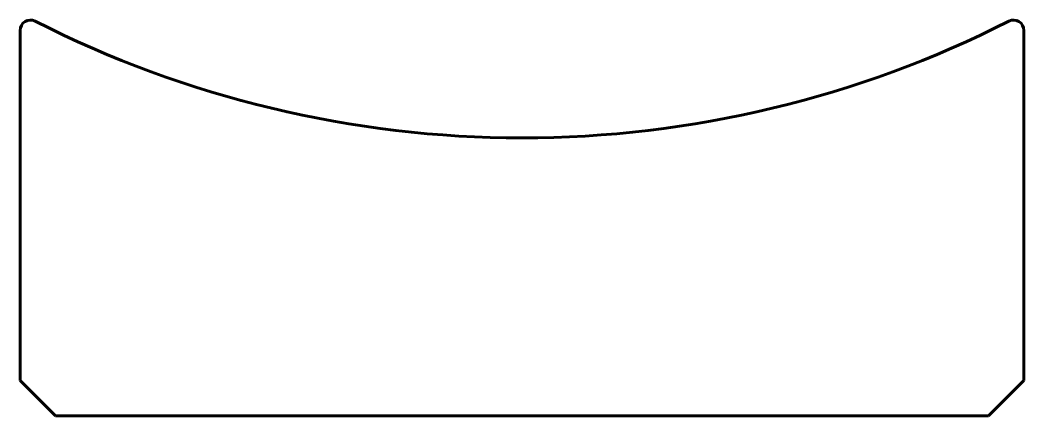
# Model space of a CAD drawing. Header units: millimetres. Extents: x -242 to 242, y -652 to -461.
import ezdxf

# ---------------------------------------------------------------- set-up
doc = ezdxf.new("R2010")
doc.units = ezdxf.units.MM
doc.linetypes.add('K5LT_BASIC', pattern=[0])

msp = doc.modelspace()

# ---------------------------------------------------------------- linework, layer by layer
at = {"color": 150, "linetype": 'K5LT_BASIC', "lineweight": 60}
for p, q in [((-242, -635), (-242, -466.22)), ((242, -635), (242, -466.22)), ((-225, -652), (-242, -635)), ((225, -652), (242, -635)), ((0, -652), (-225, -652)), ((0, -652), (225, -652))]:
    msp.add_line(p, q, dxfattribs=at)
for centre, radius, start, end in [((-237, -466.22), 5, 63.0537, 180), ((0, 0), 518, 243.0537, 270), ((0, 0), 518, 270, 296.9463), ((237, -466.22), 5, 0, 116.9463)]:
    msp.add_arc(centre, radius, start, end, dxfattribs=at)

doc.saveas('drawing.dxf')
